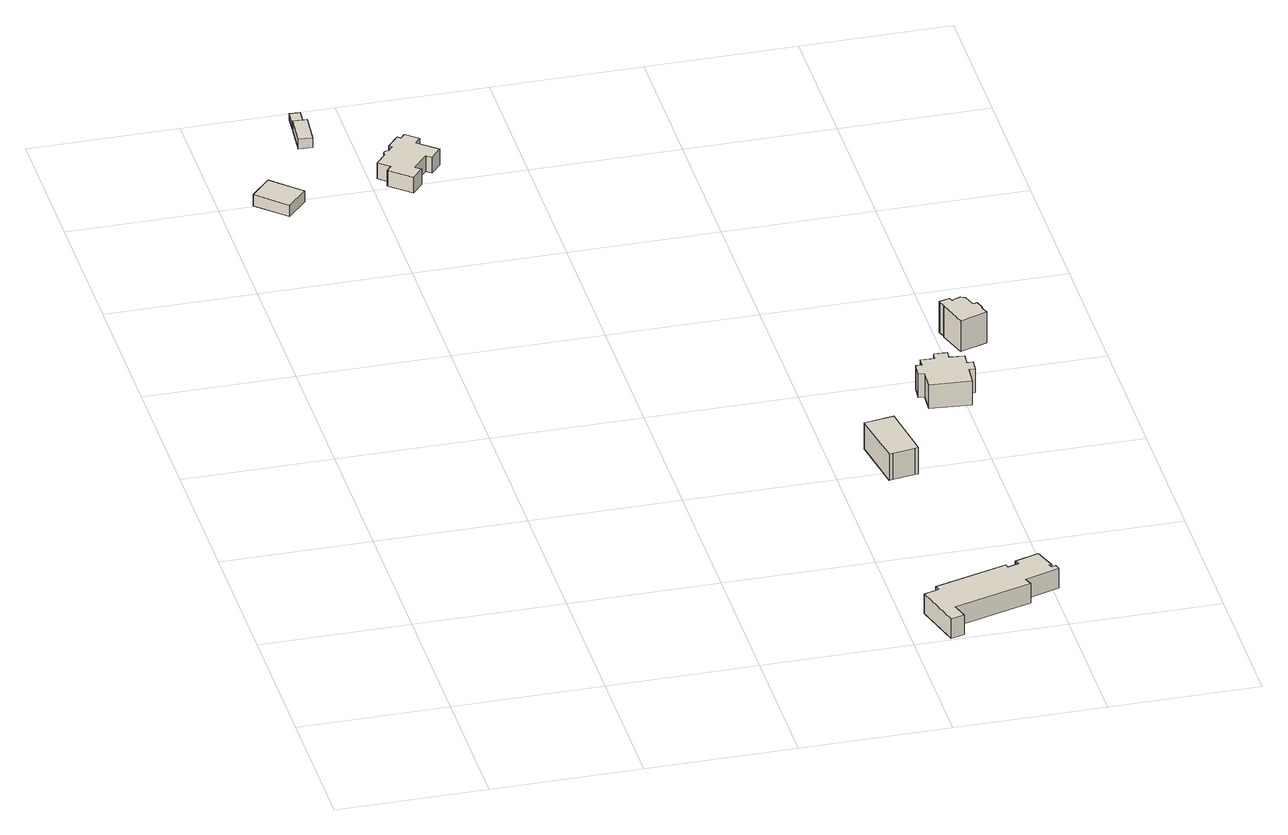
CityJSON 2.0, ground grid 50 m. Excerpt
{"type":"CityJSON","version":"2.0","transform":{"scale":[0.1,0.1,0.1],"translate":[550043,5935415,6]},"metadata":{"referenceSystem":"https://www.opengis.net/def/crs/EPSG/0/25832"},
"CityObjects":{
"building1":{"type":"Building","attributes":{"Gemeindeschluessel":"02200227","Geometrietyp2DReferenz":"3000","BezugspunktDach":"2000","function":"31001_1010","measuredHeight":5.67,"storeysAboveGround":1},"address":[{"country":"Germany","locality":"Hamburg","thoroughfareName":"Wittenbergener Weg","postcode":"22559"}],"geometry":[{"type":"Solid","lod":"1","boundaries":[[[[0,1,2,3]],[[4,5,6,7]],[[2,4,7,3]],[[1,5,4,2]],[[0,6,5,1]],[[3,7,6,0]]]]}]},
"building2":{"type":"Building","attributes":{"Gemeindeschluessel":"02200227","Geometrietyp2DReferenz":"3000","BezugspunktDach":"2000","function":"31001_2100","measuredHeight":3.65,"storeysAboveGround":1},"address":[{"country":"Germany","locality":"Hamburg","thoroughfareName":"Wittenbergener Weg","postcode":"22559"}],"geometry":[{"type":"Solid","lod":"1","boundaries":[[[[8,9,10,11]],[[12,13,14,15]],[[10,12,15,11]],[[9,13,12,10]],[[8,14,13,9]],[[11,15,14,8]]]]}]},
"building3":{"type":"Building","attributes":{"Gemeindeschluessel":"02200227","Geometrietyp2DReferenz":"3000","BezugspunktDach":"2000","function":"31001_2100","measuredHeight":2.52,"storeysAboveGround":1},"address":[{"country":"Germany","locality":"Hamburg","thoroughfareName":"Wittenbergener Weg","postcode":"22559"}],"geometry":[{"type":"Solid","lod":"1","boundaries":[[[[16,17,18,19]],[[20,21,22,23]],[[18,20,23,19]],[[17,21,20,18]],[[16,22,21,17]],[[19,23,22,16]]]]}]},
"building4":{"type":"Building","attributes":{"Gemeindeschluessel":"02200227","Geometrietyp2DReferenz":"3000","BezugspunktDach":"2000","function":"31001_2010","measuredHeight":8.13,"storeysAboveGround":2},"address":[{"country":"Germany","locality":"Hamburg","thoroughfareName":"Wittenbergener Weg","postcode":"22559"}],"geometry":[{"type":"Solid","lod":"1","boundaries":[[[[24,25,26,27,28,29,30,31,32,33,34,35,36,37,38,39,40,41,42,43,44]],[[45,46,47,48,49,50,51,52,53,54,55,56,57,58,59,60,61,62,63,64,65]],[[43,45,65,44]],[[42,46,45,43]],[[41,47,46,42]],[[40,48,47,41]],[[39,49,48,40]],[[38,50,49,39]],[[37,51,50,38]],[[36,52,51,37]],[[35,53,52,36]],[[34,54,53,35]],[[33,55,54,34]],[[32,56,55,33]],[[31,57,56,32]],[[30,58,57,31]],[[29,59,58,30]],[[28,60,59,29]],[[27,61,60,28]],[[26,62,61,27]],[[25,63,62,26]],[[24,64,63,25]],[[44,65,64,24]]]]}]},
"building5":{"type":"Building","attributes":{"Gemeindeschluessel":"02200227","Geometrietyp2DReferenz":"3000","BezugspunktDach":"2000","function":"31001_1020","measuredHeight":9.21,"storeysAboveGround":2},"address":[{"country":"Germany","locality":"Hamburg","thoroughfareNumber":"15","thoroughfareName":"Rissener Ufer","postcode":"22559"}],"geometry":[{"type":"Solid","lod":"1","boundaries":[[[[66,67,68,69,70,71,72,73,74,75,76,77,78,79,80,81,82,83]],[[84,85,86,87,88,89,90,91,92,93,94,95,96,97,98,99,100,101]],[[82,84,101,83]],[[81,85,84,82]],[[80,86,85,81]],[[79,87,86,80]],[[78,88,87,79]],[[77,89,88,78]],[[76,90,89,77]],[[75,91,90,76]],[[74,92,91,75]],[[73,93,92,74]],[[72,94,93,73]],[[71,95,94,72]],[[70,96,95,71]],[[69,97,96,70]],[[68,98,97,69]],[[67,99,98,68]],[[66,100,99,67]],[[83,101,100,66]]]]}]},
"building6":{"type":"Building","attributes":{"Gemeindeschluessel":"02200227","Geometrietyp2DReferenz":"3000","BezugspunktDach":"2000","function":"31001_1010","measuredHeight":12.79,"storeysAboveGround":2},"address":[{"country":"Germany","locality":"Hamburg","thoroughfareNumber":"16","thoroughfareName":"Rissener Ufer","postcode":"22559"}],"geometry":[{"type":"Solid","lod":"1","boundaries":[[[[102,103,104,105,106,107]],[[108,109,110,111,112,113]],[[106,108,113,107]],[[105,109,108,106]],[[104,110,109,105]],[[103,111,110,104]],[[102,112,111,103]],[[107,113,112,102]]]]}]},
"building7":{"type":"Building","attributes":{"Gemeindeschluessel":"02200227","Geometrietyp2DReferenz":"3000","BezugspunktDach":"2000","function":"31001_1010","measuredHeight":9.29,"storeysAboveGround":2},"address":[{"country":"Germany","locality":"Hamburg","thoroughfareNumber":"121b","thoroughfareName":"Wittenbergener Weg","postcode":"22559"}],"geometry":[{"type":"Solid","lod":"1","boundaries":[[[[114,115,116,117,118,119,120,121,122,123,124,125,126,127,128,129]],[[130,131,132,133,134,135,136,137,138,139,140,141,142,143,144,145]],[[128,130,145,129]],[[127,131,130,128]],[[126,132,131,127]],[[125,133,132,126]],[[124,134,133,125]],[[123,135,134,124]],[[122,136,135,123]],[[121,137,136,122]],[[120,138,137,121]],[[119,139,138,120]],[[118,140,139,119]],[[117,141,140,118]],[[116,142,141,117]],[[115,143,142,116]],[[114,144,143,115]],[[129,145,144,114]]]]}]},
"building8":{"type":"Building","attributes":{"Gemeindeschluessel":"02200227","Geometrietyp2DReferenz":"3000","BezugspunktDach":"2000","function":"31001_1010","measuredHeight":11.72,"storeysAboveGround":2},"address":[{"country":"Germany","locality":"Hamburg","thoroughfareNumber":"119","thoroughfareName":"Wittenbergener Weg","postcode":"22559"}],"geometry":[{"type":"Solid","lod":"1","boundaries":[[[[146,147,148,149,150,151,152,153,154,155,156,157,158,159]],[[160,161,162,163,164,165,166,167,168,169,170,171,172,173]],[[158,160,173,159]],[[157,161,160,158]],[[156,162,161,157]],[[155,163,162,156]],[[154,164,163,155]],[[153,165,164,154]],[[152,166,165,153]],[[151,167,166,152]],[[150,168,167,151]],[[149,169,168,150]],[[148,170,169,149]],[[147,171,170,148]],[[146,172,171,147]],[[159,173,172,146]]]]}]}
},
"vertices":[
[67,2633,289],[163,2544,289],[98,2473,289],[2,2562,289],[98,2473,331],[163,2544,331],[67,2633,331],[2,2562,331],
[229,2963,288],[275,2959,288],[265,2850,288],[220,2854,288],[265,2850,324],[275,2959,324],[229,2963,324],[220,2854,324],
[234,3026,288],[268,3024,288],[264,2969,288],[230,2972,288],[264,2969,311],[268,3024,311],[234,3026,311],[230,2972,311],
[545,2558,287],[509,2516,287],[439,2576,287],[455,2595,287],[418,2626,287],[452,2666,287],[451,2675,287],[455,2684,287],[463,2689,287],[472,2689,287],[487,2707,287],[478,2714,287],[516,2759,287],[527,2750,287],[542,2769,287],[583,2734,287],[564,2712,287],[629,2657,287],[594,2615,287],[576,2630,287],[527,2573,287],[576,2630,345],[594,2615,345],[629,2657,345],[564,2712,345],[583,2734,345],[542,2769,345],[527,2750,345],[516,2759,345],[478,2714,345],[487,2707,345],[472,2689,345],[463,2689,345],[455,2684,345],[451,2675,345],[452,2666,345],[418,2626,345],[455,2595,345],[439,2576,345],[509,2516,345],[545,2558,345],[527,2573,345],
[1913,150,1],[1651,74,1],[1666,22,1],[1621,9,1],[1574,172,1],[1625,187,1],[1620,205,1],[1865,276,1],[1868,262,1],[1905,273,1],[1899,290,1],[1979,316,1],[2004,243,1],[1997,241,1],[2001,230,1],[2015,235,1],[2021,215,1],[1904,177,1],[2021,215,73],[2015,235,73],[2001,230,73],[1997,241,73],[2004,243,73],[1979,316,73],[1899,290,73],[1905,273,73],[1868,262,73],[1865,276,73],[1620,205,73],[1625,187,73],[1574,172,73],[1621,9,73],[1666,22,73],[1651,74,73],[1913,150,73],[1904,177,73],
[1715,1127,29],[1745,929,29],[1732,927,29],[1659,916,29],[1646,914,29],[1616,1112,29],[1646,914,126],[1659,916,126],[1732,927,126],[1745,929,126],[1715,1127,126],[1616,1112,126],
[1867,1336,46],[1847,1338,46],[1851,1387,46],[1871,1385,46],[1873,1416,46],[1919,1412,46],[1922,1440,46],[1965,1436,46],[1963,1409,46],[2013,1405,46],[2010,1365,46],[2030,1363,46],[2027,1323,46],[2006,1325,46],[2000,1255,46],[1862,1267,46],[2000,1255,134],[2006,1325,134],[2027,1323,134],[2030,1363,134],[2010,1365,134],[2013,1405,134],[1963,1409,134],[1965,1436,134],[1922,1440,134],[1919,1412,134],[1873,1416,134],[1871,1385,134],[1851,1387,134],[1847,1338,134],[1867,1336,134],[1862,1267,134],
[2089,1601,81],[2103,1605,81],[2113,1576,81],[2109,1575,81],[2119,1544,81],[2027,1514,81],[1996,1610,81],[1999,1611,81],[1990,1639,81],[2025,1651,81],[2030,1635,81],[2036,1641,81],[2060,1649,81],[2075,1643,81],[2060,1649,195],[2036,1641,195],[2030,1635,195],[2025,1651,195],[1990,1639,195],[1999,1611,195],[1996,1610,195],[2027,1514,195],[2119,1544,195],[2109,1575,195],[2113,1576,195],[2103,1605,195],[2089,1601,195],[2075,1643,195]
]}
